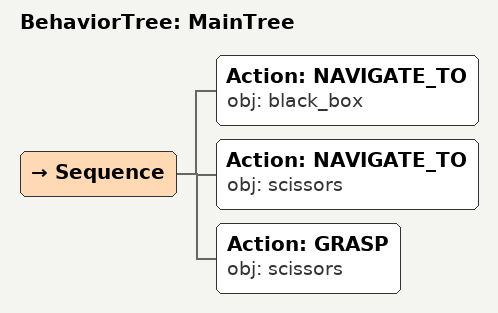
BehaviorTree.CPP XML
<root main_tree_to_execute="MainTree">
  <BehaviorTree ID="MainTree">
    <Sequence>
      <!-- Navigate to black_box to plan a path around the front-right obstacle -->
      <Action ID="NAVIGATE_TO" obj="black_box"/>
      <!-- Navigate to scissors by extending around the black_box to the back-right of the table -->
      <Action ID="NAVIGATE_TO" obj="scissors"/>
      <!-- Grasp scissors -->
      <Action ID="GRASP" obj="scissors"/>
    </Sequence>
  </BehaviorTree>
</root>
